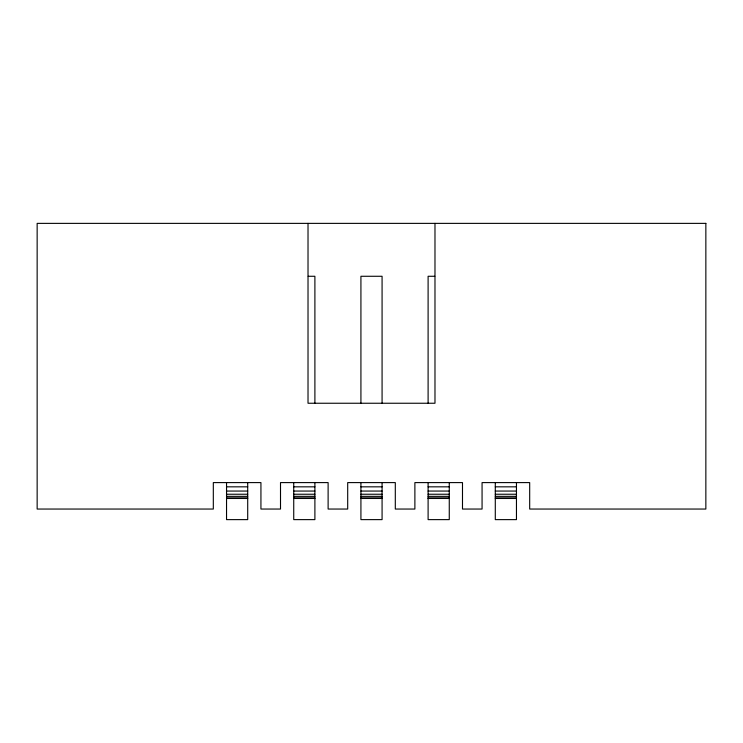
<?xml version="1.0" encoding="UTF-8"?>
<svg xmlns="http://www.w3.org/2000/svg" width="743" height="743" viewBox="0 0 743 743"><rect width="100%" height="100%" fill="white"/><g stroke="black" fill="none" stroke-linecap="round" stroke-linejoin="round"><path stroke-width="1.11" d="M308.215 276.275L314.893 276.275L314.893 403.245M434.785 276.275L428.107 276.275L428.107 403.245M226.541 486.832L247.707 486.832M293.736 486.832L314.893 486.832M360.922 486.832L382.078 486.832M428.107 486.832L449.264 486.832M495.293 486.832L516.459 486.832M226.541 491.058L247.707 491.058M293.736 491.058L314.893 491.058M360.922 491.058L382.078 491.058M428.107 491.058L449.264 491.058M495.293 491.058L516.459 491.058M226.541 494.234L247.707 494.234M293.736 494.234L314.893 494.234M360.922 494.234L382.078 494.234M428.107 494.234L449.264 494.234M495.293 494.234L516.459 494.234M226.541 496.352L247.707 496.352M293.736 496.352L314.893 496.352M360.922 496.352L382.078 496.352M428.107 496.352L449.264 496.352M495.293 496.352L516.459 496.352M226.541 497.94L247.707 497.94M293.736 497.94L314.893 497.94M360.922 497.94L382.078 497.94M428.107 497.94L449.264 497.94M495.293 497.94L516.459 497.94M226.541 498.469L247.707 498.469M293.736 498.469L314.893 498.469M360.922 498.469L382.078 498.469M428.107 498.469L449.264 498.469M495.293 498.469L516.459 498.469M516.459 482.597L516.459 519.626L495.293 519.626L495.293 482.597M449.264 482.597L449.264 519.626L428.107 519.626L428.107 482.597M434.98 223.374L434.98 403.245L308.02 403.245L308.02 223.374M382.078 403.245L382.078 276.275L360.922 276.275L360.922 403.245M382.078 482.597L382.078 519.626L360.922 519.626L360.922 482.597M314.893 482.597L314.893 519.626L293.736 519.626L293.736 482.597M247.707 482.597L247.707 519.626L226.541 519.626L226.541 482.597M705.85 223.374L37.15 223.374L37.15 509.048L213.315 509.048L213.315 482.597L260.932 482.597L260.932 509.048L280.51 509.048L280.51 482.597L328.118 482.597L328.118 509.048L347.696 509.048L347.696 482.597L395.304 482.597L395.304 509.048L414.882 509.048L414.882 482.597L462.49 482.597L462.49 509.048L482.068 509.048L482.068 482.597L529.685 482.597L529.685 509.048L705.85 509.048L705.85 223.374"/></g></svg>
